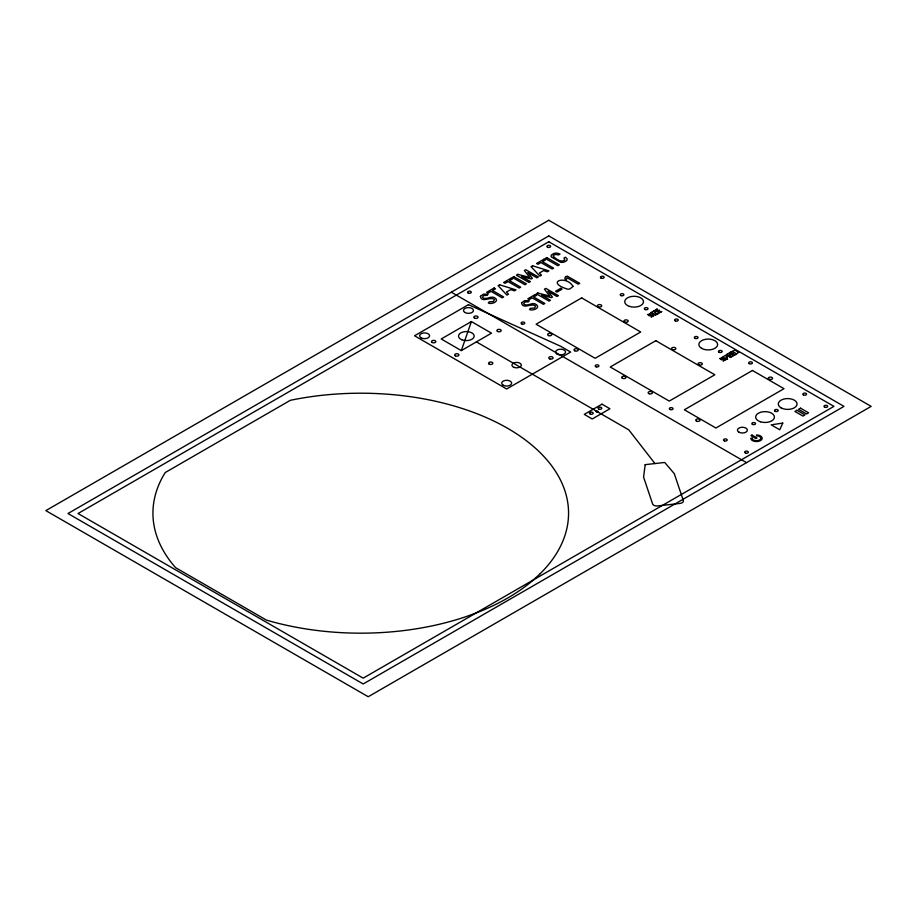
<?xml version="1.0" encoding="UTF-8"?>
<svg xmlns="http://www.w3.org/2000/svg" width="917" height="917" viewBox="0 0 917 917"><rect width="100%" height="100%" fill="white"/><g stroke="black" fill="none" stroke-linecap="round" stroke-linejoin="round"><path stroke-width="1.38" d="M461.32 350.592L471.384 321.558L491.501 333.169L461.32 350.592L441.203 338.981L471.384 321.558M451.313 292.202L746.484 462.615M476.416 341.881L628.787 429.855L654.956 463.566M645.178 464.655L643.574 477.092L652.617 503.983A4.264 2.464 0 0 0 657.627 505.932L679.967 503.422A4.264 2.464 0 0 0 683.337 500.533L674.282 473.642L664.722 462.466L645.178 464.655M573.01 286.402L569.881 288.947A3.634 2.098 0 0 1 567.394 289.096C544.858 282.081 566.076 274.492 573.01 286.402M596.165 411.481C597.815 414.14 599.34 409.532 596.165 411.481M727.376 356.862L725.897 358.077L727.639 359.074L727.112 359.384L722.619 356.793L725.255 355.636L727.376 356.862M553.398 255.465L553.215 256.152C555.771 258.881 561.009 262.904 564.78 260.084L563.989 258.078L565.48 257.219L566.935 258.686A4.447 2.568 0 0 1 566.431 260.806L564.379 261.987A4.574 2.636 0 0 1 560.482 262.228L551.335 256.943A4.574 2.636 0 0 1 551.759 254.697L553.799 253.516A4.493 2.591 0 0 1 557.49 253.23L560.012 254.066L558.522 254.926L555.427 254.41L553.398 255.465M738.621 352.369L736.649 353.882L732.156 351.28L735.09 350.156L738.621 352.369M480.382 296.329C481.528 303.573 490.675 295.95 494.481 299.607L493.369 301.51L489.151 301.865L488.325 303.011C491.111 304.811 499.708 301.441 495.272 298.197C491.317 294.838 486.193 300.776 482.468 297.417L483.534 295.561L487.271 295.354L488.073 294.231L483.546 294.128L480.382 296.329M521.544 302.816C522.701 310.061 531.837 302.427 535.654 306.095L534.542 307.997L530.324 308.353L529.487 309.499C532.284 311.299 540.87 307.929 536.434 304.685C532.49 301.315 527.355 307.264 523.63 303.905L524.696 302.037L528.444 301.842L529.235 300.719L524.707 300.616L521.544 302.816M647.872 314.52L649.098 315.723L652.915 315.689L651.104 317.007L653.718 315.895L652.411 314.852L648.617 314.909L650.623 313.774L647.872 314.52M719.914 358.49L721.14 359.693L724.957 359.659L723.146 360.977L725.76 359.865L724.453 358.822L720.659 358.879L722.665 357.745L719.914 358.49M565.388 277.106L564.792 278.814L566.328 279.708L567.13 277.759L578.283 284.201L579.75 283.353L567.164 276.074L565.388 277.106M782.763 423.092L779.737 429.752L771.208 424.835L782.763 423.092M539.62 574.26L532.628 580.633A207.815 119.978 0 0 1 477.551 612.418L466.535 616.465A207.815 119.978 0 0 1 266.4 620.098L175.583 567.657A207.815 119.978 0 0 1 165.22 472.553L290.345 400.305A207.815 119.978 0 0 1 520.867 436.71A207.815 119.978 0 0 1 539.62 574.26M659.094 310.221L657.466 311.172L655.942 310.29L657.329 308.914L654.921 310.313L659.415 312.903L661.822 311.516L659.449 312.319L657.959 311.459L659.587 310.508L659.094 310.221M730.15 354.764L728.522 355.704L726.998 354.833L728.385 353.458L725.966 354.845L730.471 357.447L732.878 356.06L730.505 356.851L729.015 355.991L730.643 355.051L730.15 354.764M733.233 352.976L731.606 353.928L730.081 353.045L731.468 351.681L729.061 353.068L733.554 355.658L735.973 354.271L733.589 355.074L732.11 354.214L733.738 353.263L733.233 352.976M548.779 220.263L45.85 510.62L368.221 696.737L871.15 406.38L548.779 220.263M548.779 235.933L67.973 513.52L363.189 683.967L843.995 406.38L548.779 235.933M548.779 241.744L78.037 513.52L363.189 678.156L833.931 406.38L548.779 241.744M494.137 287.984L486.629 292.317L488.016 293.119L491.031 291.377L502.241 297.842L503.708 296.993L492.509 290.529L495.512 288.786L494.137 287.984M499.627 284.809L498.126 285.68L506.941 295.125L508.545 294.197L506.436 292.065L510.677 289.612L514.391 290.827L515.996 289.898L499.627 284.809M511.124 278.172L503.628 282.505L505.003 283.307L508.018 281.565L519.24 288.03L520.696 287.181L509.497 280.717L512.511 278.974L511.124 278.172M513.829 276.613L512.351 277.461L524.948 284.74L526.427 283.88L513.829 276.613M517.784 274.332L516.363 275.146L528.949 282.425L530.393 281.588L521.509 276.464L531.298 278.951L532.353 278.344L527.814 272.544L536.938 277.817L538.359 276.991L525.762 269.724L524.364 270.526L529.694 277.415L517.784 274.332M532.571 265.792L531.058 266.664L539.872 276.12L541.488 275.192L539.368 273.048L543.621 270.595L547.323 271.822L548.928 270.882L532.571 265.792M544.056 259.167L536.56 263.488L537.947 264.291L540.961 262.549L552.172 269.013L553.639 268.177L542.428 261.7L545.443 259.958L544.056 259.167M546.773 257.597L545.283 258.456L557.88 265.724L559.359 264.864L546.773 257.597M468.461 304.662L414.553 335.782L506.688 388.98L570.649 352.048L560.596 346.236L468.461 304.662M535.299 294.472L527.802 298.804L529.189 299.607L532.204 297.865L543.414 304.329L544.881 303.481L533.671 297.016L536.686 295.274L535.299 294.472M537.843 293.004L536.422 293.818L549.019 301.097L550.452 300.26L541.546 295.114L551.369 297.624L552.424 297.016L547.885 291.216L557.009 296.478L558.419 295.664L545.833 288.397L544.434 289.199L549.753 296.088L537.843 293.004M581.665 297.899L536.101 324.205L595.144 358.295L640.708 331.988L581.665 297.899M651.139 312.491L650.611 312.8L655.632 315.093L651.139 312.491M654.199 310.725L651.976 312.009L654.108 311.344L656.412 314.634L658.75 313.293L656.526 314.015L654.199 310.725M655.793 340.7L610.229 366.995L669.272 401.084L714.836 374.778L655.793 340.7M601.988 404.168L584.278 414.381L592.233 418.977L609.931 408.753L601.988 404.168M752.456 370.479L684.357 409.796L715.902 428.01L784.001 388.693L752.456 370.479M751.963 435.059L750.954 435.644L755.986 438.544L756.995 437.971L751.963 435.059M796.907 410.277L794.901 411.435L802.948 416.077L804.954 414.92L796.907 410.277M800.552 408.168L798.547 409.337L806.593 413.98L808.599 412.822L800.552 408.168M560.723 288.328L555.587 291.274L556.986 292.087L562.121 289.13L560.723 288.328M752.238 438.257L750.794 438.257A5.685 3.29 0 0 0 756.491 441.547A5.685 3.29 0 0 0 762.176 438.257A5.685 3.29 0 0 0 756.491 434.979L756.491 435.804A4.253 2.453 0 0 1 760.743 438.257A4.253 2.453 0 0 1 756.491 440.71A4.253 2.453 0 0 1 752.238 438.257M590.399 414.152A1.845 1.066 0 0 0 593.173 413.223A1.845 1.066 0 0 0 590.399 412.295A1.845 1.066 0 0 0 590.399 414.152M598.663 408.982A1.845 1.066 0 0 0 601.758 408.501A1.845 1.066 0 0 0 599.5 407.194A1.845 1.066 0 0 0 598.663 408.982M675.485 321.007A1.845 1.066 0 0 0 678.259 320.079A1.845 1.066 0 0 0 675.485 319.15A1.845 1.066 0 0 0 675.485 321.007M596.13 366.823A1.845 1.066 0 0 0 598.904 365.894A1.845 1.066 0 0 0 596.13 364.977A1.845 1.066 0 0 0 596.13 366.823M522.002 324.022A1.845 1.066 0 0 0 524.776 323.105A1.845 1.066 0 0 0 522.002 322.176A1.845 1.066 0 0 0 522.002 324.022M738.884 432.159A4.975 2.877 0 0 0 747.217 430.875A4.975 2.877 0 0 0 741.119 427.356A4.975 2.877 0 0 0 738.884 432.159M769.374 379.374A2.132 1.226 0 0 0 772.572 378.308A2.132 1.226 0 0 0 769.374 377.242A2.132 1.226 0 0 0 769.374 379.374M696.416 421.052A2.132 1.226 0 0 0 699.98 420.502A2.132 1.226 0 0 0 697.367 418.989A2.132 1.226 0 0 0 696.416 421.052M695.258 338.453A1.845 1.066 0 0 0 698.032 337.525A1.845 1.066 0 0 0 695.258 336.608A1.845 1.066 0 0 0 695.258 338.453M645.27 309.591A1.845 1.066 0 0 0 648.044 308.674A1.845 1.066 0 0 0 645.27 307.745A1.845 1.066 0 0 0 645.27 309.591M629.429 306.393A9.388 5.422 0 0 0 643.505 301.704A9.388 5.422 0 0 0 629.429 297.005A9.388 5.422 0 0 0 629.429 306.393M621.13 295.652A1.845 1.066 0 0 0 623.904 294.735A1.845 1.066 0 0 0 621.13 293.807A1.845 1.066 0 0 0 621.13 295.652M600.979 278.034A1.845 1.066 0 0 0 604.074 277.564A1.845 1.066 0 0 0 601.804 276.246A1.845 1.066 0 0 0 600.979 278.034M745.555 453.09A1.845 1.066 0 0 0 748.329 452.161A1.845 1.066 0 0 0 745.555 451.244A1.845 1.066 0 0 0 745.555 453.09M824.91 407.274A1.845 1.066 0 0 0 827.684 406.346A1.845 1.066 0 0 0 824.91 405.429A1.845 1.066 0 0 0 824.91 407.274M547.472 247.143A1.845 1.066 0 0 0 550.567 246.662A1.845 1.066 0 0 0 548.297 245.355A1.845 1.066 0 0 0 547.472 247.143M468.117 292.959A1.845 1.066 0 0 0 471.212 292.489A1.845 1.066 0 0 0 468.942 291.17A1.845 1.066 0 0 0 468.117 292.959M669.88 409.452A1.845 1.066 0 0 0 672.975 408.971A1.845 1.066 0 0 0 670.705 407.664A1.845 1.066 0 0 0 669.88 409.452M803.407 394.906A1.845 1.066 0 0 0 806.501 394.436A1.845 1.066 0 0 0 804.243 393.118A1.845 1.066 0 0 0 803.407 394.906M752.41 424.353A1.845 1.066 0 0 0 755.505 423.872A1.845 1.066 0 0 0 753.247 422.565A1.845 1.066 0 0 0 752.41 424.353M760.342 421.751A9.388 5.422 0 0 0 774.429 417.063A9.388 5.422 0 0 0 760.342 412.363A9.388 5.422 0 0 0 760.342 421.751M775.048 411.286A1.845 1.066 0 0 0 778.143 410.805A1.845 1.066 0 0 0 775.874 409.498A1.845 1.066 0 0 0 775.048 411.286M781.032 407.824A9.388 5.422 0 0 0 796.735 405.406A9.388 5.422 0 0 0 785.239 398.757A9.388 5.422 0 0 0 781.032 407.824M749.235 363.636A1.845 1.066 0 0 0 752.33 363.155A1.845 1.066 0 0 0 750.06 361.848A1.845 1.066 0 0 0 749.235 363.636M701.608 348.334A9.388 5.422 0 0 0 717.312 345.904A9.388 5.422 0 0 0 705.815 339.267A9.388 5.422 0 0 0 701.608 348.334M719.008 352.22A1.845 1.066 0 0 0 722.103 351.738A1.845 1.066 0 0 0 719.845 350.432A1.845 1.066 0 0 0 719.008 352.22M724.43 440.894A1.845 1.066 0 0 0 727.204 439.977A1.845 1.066 0 0 0 724.43 439.048A1.845 1.066 0 0 0 724.43 440.894M548.664 335.633A2.098 1.215 0 0 0 551.805 334.579A2.098 1.215 0 0 0 548.664 333.536A2.098 1.215 0 0 0 548.664 335.633M574.661 350.764A2.132 1.226 0 0 0 578.237 350.214A2.132 1.226 0 0 0 575.624 348.701A2.132 1.226 0 0 0 574.661 350.764M598.503 306.851A2.132 1.226 0 0 0 601.712 305.785A2.132 1.226 0 0 0 598.503 304.719A2.132 1.226 0 0 0 598.503 306.851M624.993 322.154A2.132 1.226 0 0 0 628.191 321.088A2.132 1.226 0 0 0 624.993 320.022A2.132 1.226 0 0 0 624.993 322.154M622.356 378.24A2.098 1.215 0 0 0 625.864 377.689A2.098 1.215 0 0 0 623.296 376.211A2.098 1.215 0 0 0 622.356 378.24M649.236 393.76A2.132 1.226 0 0 0 652.434 392.694A2.132 1.226 0 0 0 649.236 391.616A2.132 1.226 0 0 0 649.236 393.76M699.121 364.955A2.132 1.226 0 0 0 702.319 363.889A2.132 1.226 0 0 0 699.121 362.823A2.132 1.226 0 0 0 699.121 364.955M672.631 349.664A2.132 1.226 0 0 0 675.84 348.598A2.132 1.226 0 0 0 672.631 347.532A2.132 1.226 0 0 0 672.631 349.664M461.778 339.748A7.829 4.516 0 0 0 474.135 336.528A7.829 4.516 0 0 0 463.142 331.954A7.829 4.516 0 0 0 461.778 339.748M455.291 355.819A2.132 1.226 0 0 0 458.855 355.269A2.132 1.226 0 0 0 456.242 353.756A2.132 1.226 0 0 0 455.291 355.819M432.159 342.465A2.132 1.226 0 0 0 435.724 341.915A2.132 1.226 0 0 0 433.111 340.402A2.132 1.226 0 0 0 432.159 342.465M474.846 318.268A2.132 1.226 0 0 0 478.044 317.202A2.132 1.226 0 0 0 474.846 316.136A2.132 1.226 0 0 0 474.846 318.268M497.53 331.438A2.132 1.226 0 0 0 501.106 330.877A2.132 1.226 0 0 0 498.493 329.375A2.132 1.226 0 0 0 497.53 331.438M489.185 364.129A2.132 1.226 0 0 0 492.75 363.579A2.132 1.226 0 0 0 490.137 362.066A2.132 1.226 0 0 0 489.185 364.129M514.299 367.465A4.7 2.705 0 0 0 521.337 365.115A4.7 2.705 0 0 0 514.299 362.765A4.7 2.705 0 0 0 514.299 367.465M503.169 385.209A4.975 2.877 0 0 0 511.491 383.914A4.975 2.877 0 0 0 505.393 380.395A4.975 2.877 0 0 0 503.169 385.209M464.942 312.502A4.975 2.877 0 0 0 473.275 311.218A4.975 2.877 0 0 0 467.177 307.688A4.975 2.877 0 0 0 464.942 312.502M421.086 337.823A4.975 2.877 0 0 0 429.42 336.528A4.975 2.877 0 0 0 423.322 333.009A4.975 2.877 0 0 0 421.086 337.823M549.879 358.925A2.132 1.226 0 0 0 553.077 357.859A2.132 1.226 0 0 0 549.879 356.782A2.132 1.226 0 0 0 549.879 358.925M557.077 354.077A4.975 2.877 0 0 0 565.411 352.793A4.975 2.877 0 0 0 559.313 349.274A4.975 2.877 0 0 0 557.077 354.077"/></g></svg>
